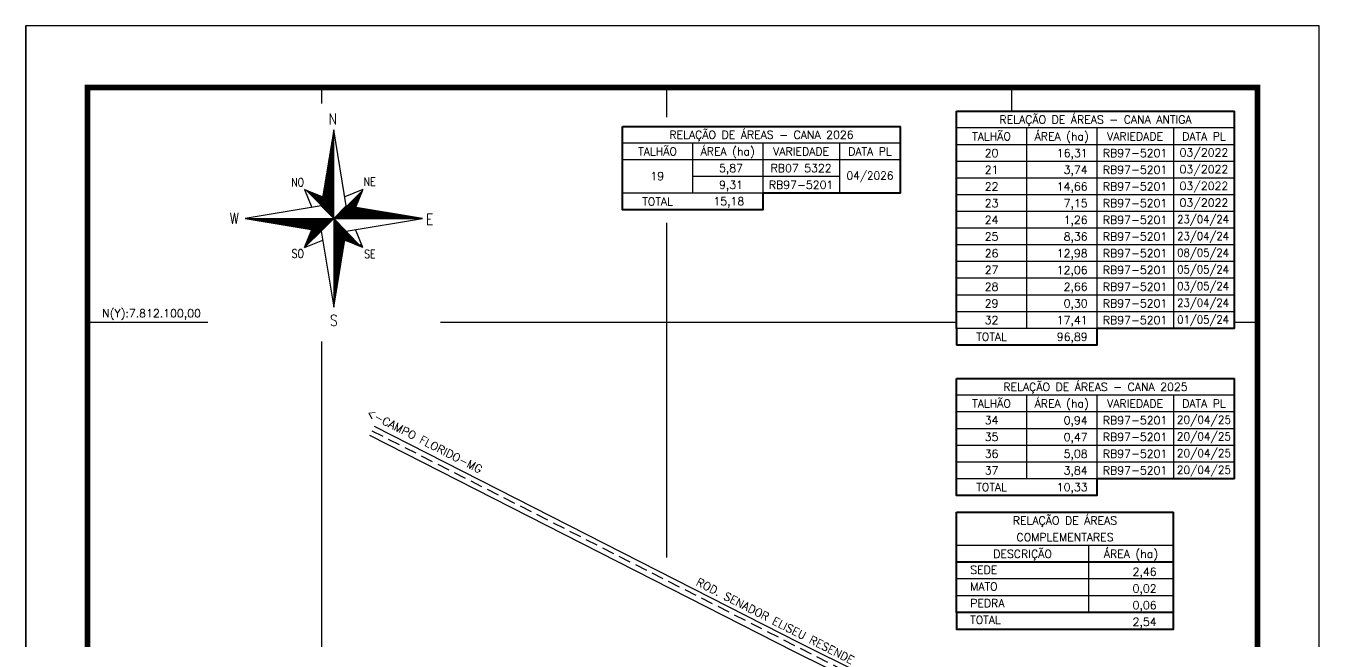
# Model space of a CAD drawing. Header units: millimetres. Extents: x 753899 to 756524, y 7808989 to 7812702.
# Drawn here: x 753899 to 756524, y 7811452 to 7812702 of the extents above; entities that cross this region are included whole.
import ezdxf
from ezdxf.enums import TextEntityAlignment as Align

# ---------------------------------------------------------------- set-up
doc = ezdxf.new("R2010")
doc.units = ezdxf.units.MM
for name, pattern in [('CONTINUO', [0]), ('DASHED', [0.75, 0.5, -0.25]), ('LIN0', [0])]:
    doc.linetypes.add(name, pattern=pattern)
for name, color, linetype in [('MALHA', 8, 'LIN0'), ('MARGEM', 7, 'CONTINUO'), ('QUADRO_DE_AREAS_CANA_2026', 7, 'Continuous'), ('QUADRO_DE_AREAS_CANA_ANTIGA', 7, 'Continuous'), ('QUADRO_DE_AREAS_COMPLEMENTARES', 7, 'Continuous'), ('RODOVIA', 1, 'Continuous'), ('SETA_NORTE', 3, 'Continuous'), ('TEXTO', 7, 'Continuous')]:
    doc.layers.add(name, color=color, linetype=linetype)
doc.styles.add('ROMANS', font='romans', dxfattribs={"width": 0.75})
doc.styles.add('SIMPLEX', font='simplex', dxfattribs={"height": 0.2})

# ---------------------------------------------------------------- blocks, each defined once
blk = doc.blocks.new('A$C309442C0')
at = {"layer": 'SETA_NORTE', "linetype": 'Continuous'}
h = blk.add_hatch(dxfattribs=at)
h.set_pattern_fill('ANSI31', color=256, scale=0.1375, angle=-90, style=0)
h.set_pattern_definition([(315, (-215853.3434, 13873.16845), (0.3086963042, 0.3086963042), [])])
h.paths.add_polyline_path([(73.5, 97.4), (74.7, 104.9), (60, 110.8)])
h = blk.add_hatch(dxfattribs=at)
h.set_pattern_fill('ANSI31', color=256, scale=0.1375, angle=180, style=0)
h.set_pattern_definition([(225, (13869.59828, 216024.21475), (0.3086963042, -0.3086963042), [])])
h.paths.add_polyline_path([(93.8, 97.4), (101.4, 96.2), (107.3, 110.8)])
h = blk.add_hatch(dxfattribs=at)
h.set_pattern_fill('ANSI31', color=256, scale=0.1375, style=0)
h.set_pattern_definition([(45, (-13702.2971, -215849.77324), (-0.3086963042, 0.3086963042), [])])
h.paths.add_polyline_path([(73.5, 77), (65.9, 78.3), (60, 63.6)])
h = blk.add_hatch(dxfattribs=at)
h.set_pattern_fill('ANSI31', color=256, scale=0.1375, angle=90, style=0)
h.set_pattern_definition([(135, (216020.6446, -13698.72693), (-0.3086963042, -0.3086963042), [])])
h.paths.add_polyline_path([(93.8, 77), (92.6, 69.5), (107.3, 63.6)])
for p, q in [((83.4, 157.5), (83.7, 157.8)), ((83.5, 158.3), (83.7, 158.4)), ((83.6, 159), (83.7, 159.1)), ((81.3, 145.3), (83.7, 147.6)), ((81.5, 146.1), (83.7, 148.2)), ((81.6, 146.8), (83.7, 148.9)), ((81.7, 147.6), (83.7, 149.5)), ((81.8, 148.3), (83.7, 150.1)), ((82, 149.1), (83.7, 150.8)), ((82.1, 149.9), (83.7, 151.4)), ((82.2, 150.6), (83.7, 152.1)), ((82.3, 151.4), (83.7, 152.7)), ((82.5, 152.2), (83.7, 153.3)), ((82.6, 152.9), (83.7, 154)), ((82.7, 153.7), (83.7, 154.6)), ((82.9, 154.4), (83.7, 155.2)), ((83, 155.2), (83.7, 155.9)), ((83.1, 156), (83.7, 156.5)), ((83.2, 156.7), (83.7, 157.2)), ((79.2, 132.3), (83.7, 136.8)), ((79.3, 133.1), (83.7, 137.4)), ((79.5, 133.8), (83.7, 138)), ((79.6, 134.6), (83.7, 138.7)), ((79.7, 135.4), (83.7, 139.3)), ((79.8, 136.1), (83.7, 140)), ((80, 136.9), (83.7, 140.6)), ((80.1, 137.7), (83.7, 141.2)), ((80.2, 138.4), (83.7, 141.9)), ((80.3, 139.2), (83.7, 142.5)), ((80.5, 139.9), (83.7, 143.1)), ((80.6, 140.7), (83.7, 143.8)), ((80.7, 141.5), (83.7, 144.4)), ((80.8, 142.2), (83.7, 145)), ((81, 143), (83.7, 145.7)), ((81.1, 143.8), (83.7, 146.3)), ((81.2, 144.5), (83.7, 147)), ((77.2, 120.1), (83.7, 126.6)), ((77.3, 120.9), (83.7, 127.2)), ((77.4, 121.6), (83.7, 127.8)), ((77.6, 122.4), (83.7, 128.5)), ((77.7, 123.2), (83.7, 129.1)), ((77.8, 123.9), (83.7, 129.8)), ((78, 124.7), (83.7, 130.4)), ((78.1, 125.5), (83.7, 131)), ((78.2, 126.2), (83.7, 131.7)), ((78.3, 127), (83.7, 132.3)), ((78.5, 127.7), (83.7, 132.9)), ((78.6, 128.5), (83.7, 133.6)), ((78.7, 129.3), (83.7, 134.2)), ((78.8, 130), (83.7, 134.9)), ((79, 130.8), (83.7, 135.5)), ((79.1, 131.6), (83.7, 136.1)), ((75.1, 107.2), (83.7, 115.7)), ((75.2, 107.9), (83.7, 116.4)), ((75.3, 108.7), (83.7, 117)), ((75.4, 109.4), (83.7, 117.7)), ((75.6, 110.2), (83.7, 118.3)), ((75.7, 111), (83.7, 118.9)), ((75.8, 111.7), (83.7, 119.6)), ((75.9, 112.5), (83.7, 120.2)), ((76.1, 113.3), (83.7, 120.8)), ((76.2, 114), (83.7, 121.5)), ((76.3, 114.8), (83.7, 122.1)), ((76.4, 115.5), (83.7, 122.8)), ((76.6, 116.3), (83.7, 123.4)), ((76.7, 117.1), (83.7, 124)), ((76.8, 117.8), (83.7, 124.7)), ((76.9, 118.6), (83.7, 125.3)), ((77.1, 119.4), (83.7, 125.9)), ((60, 110.8), (74.7, 104.9)), ((60, 110.8), (65.9, 96.2)), ((73.5, 97.3), (83.7, 107.5)), ((73.6, 98), (83.7, 108.1)), ((73.7, 98.8), (83.7, 108.7)), ((73.8, 99.5), (83.7, 109.4)), ((73.8, 97), (83.7, 106.8)), ((73.9, 100.3), (83.7, 110)), ((74.1, 101.1), (83.7, 110.6)), ((74.2, 101.8), (83.7, 111.3)), ((74.2, 96.7), (83.7, 106.2)), ((74.3, 102.6), (83.7, 111.9)), ((74.4, 103.3), (83.7, 112.6)), ((74.5, 96.4), (83.7, 105.6)), ((74.6, 104.1), (83.7, 113.2)), ((74.7, 104.9), (83.7, 113.8)), ((74.8, 105.6), (83.7, 114.5)), ((74.9, 106.4), (83.7, 115.1)), ((107.3, 110.8), (92.6, 104.9)), ((107.3, 110.8), (101.4, 96.2)), ((74.8, 96.1), (83.7, 104.9)), ((75.1, 95.7), (83.7, 104.3)), ((75.4, 95.4), (83.7, 103.6)), ((75.8, 95.1), (83.7, 103)), ((76.1, 94.8), (83.7, 102.4)), ((76.4, 94.5), (83.7, 101.7)), ((76.7, 94.2), (83.7, 101.1)), ((77, 93.8), (83.7, 100.5)), ((77.4, 93.5), (83.7, 99.8)), ((77.7, 93.2), (83.7, 99.2)), ((78, 92.9), (83.7, 98.5)), ((78.3, 92.6), (83.7, 97.9)), ((78.6, 92.2), (83.7, 97.3)), ((78.9, 91.9), (83.7, 96.6)), ((79.3, 91.6), (83.7, 96)), ((79.6, 91.3), (83.7, 95.4)), ((79.9, 91), (83.7, 94.7)), ((83.8, 87.2), (94, 97.4)), ((84.4, 87.2), (94.5, 97.3)), ((85.1, 87.2), (95.1, 97.2)), ((85.7, 87.2), (95.6, 97.1)), ((86.3, 87.2), (96.2, 97)), ((87, 87.2), (96.7, 96.9)), ((87.6, 87.2), (97.2, 96.9)), ((88.3, 87.2), (97.8, 96.8)), ((88.9, 87.2), (98.3, 96.7)), ((89.5, 87.2), (98.9, 96.6)), ((90.2, 87.2), (99.4, 96.5)), ((90.8, 87.2), (100, 96.4)), ((91.4, 87.2), (100.5, 96.3)), ((92.1, 87.2), (101.1, 96.2)), ((92.7, 87.2), (101.6, 96.1)), ((93.4, 87.2), (102.2, 96)), ((94, 87.2), (102.7, 96)), ((94.6, 87.2), (103.3, 95.9)), ((95.3, 87.2), (103.8, 95.8)), ((95.9, 87.2), (104.4, 95.7)), ((96.5, 87.2), (104.9, 95.6)), ((97.2, 87.2), (105.5, 95.5)), ((97.8, 87.2), (106, 95.4)), ((98.4, 87.2), (106.5, 95.3)), ((99.1, 87.2), (107.1, 95.2)), ((99.7, 87.2), (107.6, 95.1)), ((100.4, 87.2), (108.2, 95.1)), ((101, 87.2), (108.7, 95)), ((101.6, 87.2), (109.3, 94.9)), ((102.3, 87.2), (109.8, 94.8)), ((102.9, 87.2), (110.4, 94.7)), ((103.5, 87.2), (110.9, 94.6)), ((104.2, 87.2), (111.5, 94.5)), ((11.8, 87.2), (11.8, 87.2)), ((12.3, 87.1), (12.4, 87.2)), ((12.9, 87), (13.1, 87.2)), ((13.4, 86.9), (13.7, 87.2)), ((14, 86.8), (14.4, 87.2)), ((14.5, 86.7), (15, 87.2)), ((15.1, 86.6), (15.6, 87.2)), ((15.6, 86.6), (16.3, 87.2)), ((16.2, 86.5), (16.9, 87.2)), ((16.7, 86.4), (17.5, 87.2)), ((17.2, 86.3), (18.2, 87.2)), ((17.8, 86.2), (18.8, 87.2)), ((18.3, 86.1), (19.5, 87.2)), ((18.9, 86), (20.1, 87.2)), ((19.4, 85.9), (20.7, 87.2)), ((20, 85.8), (21.4, 87.2)), ((20.5, 85.7), (22, 87.2)), ((21.1, 85.7), (22.6, 87.2)), ((21.6, 85.6), (23.3, 87.2)), ((22.2, 85.5), (23.9, 87.2)), ((22.7, 85.4), (24.6, 87.2)), ((23.3, 85.3), (25.2, 87.2)), ((23.8, 85.2), (25.8, 87.2)), ((24.4, 85.1), (26.5, 87.2)), ((24.9, 85), (27.1, 87.2)), ((25.5, 84.9), (27.7, 87.2)), ((26, 84.8), (28.4, 87.2)), ((26.5, 84.8), (29, 87.2)), ((27.1, 84.7), (29.6, 87.2)), ((27.6, 84.6), (30.3, 87.2)), ((28.2, 84.5), (30.9, 87.2)), ((28.7, 84.4), (31.6, 87.2)), ((29.3, 84.3), (32.2, 87.2)), ((29.8, 84.2), (32.8, 87.2)), ((30.4, 84.1), (33.5, 87.2)), ((30.9, 84), (34.1, 87.2)), ((31.5, 83.9), (34.7, 87.2)), ((32, 83.9), (35.4, 87.2)), ((32.6, 83.8), (36, 87.2)), ((33.1, 83.7), (36.7, 87.2)), ((33.7, 83.6), (37.3, 87.2)), ((34.2, 83.5), (37.9, 87.2)), ((34.7, 83.4), (38.6, 87.2)), ((35.3, 83.3), (39.2, 87.2)), ((35.8, 83.2), (39.8, 87.2)), ((36.4, 83.1), (40.5, 87.2)), ((36.9, 83), (41.1, 87.2)), ((37.5, 83), (41.8, 87.2)), ((38, 82.9), (42.4, 87.2)), ((38.6, 82.8), (43, 87.2)), ((39.1, 82.7), (43.7, 87.2)), ((39.7, 82.6), (44.3, 87.2)), ((40.2, 82.5), (44.9, 87.2)), ((40.8, 82.4), (45.6, 87.2)), ((41.3, 82.3), (46.2, 87.2)), ((41.9, 82.2), (46.8, 87.2)), ((42.4, 82.1), (47.5, 87.2)), ((43, 82.1), (48.1, 87.2)), ((43.5, 82), (48.8, 87.2)), ((44, 81.9), (49.4, 87.2)), ((44.6, 81.8), (50, 87.2)), ((45.1, 81.7), (50.7, 87.2)), ((45.7, 81.6), (51.3, 87.2)), ((46.2, 81.5), (51.9, 87.2)), ((46.8, 81.4), (52.6, 87.2)), ((47.3, 81.3), (53.2, 87.2)), ((47.9, 81.2), (53.9, 87.2)), ((48.4, 81.2), (54.5, 87.2)), ((49, 81.1), (55.1, 87.2)), ((49.5, 81), (55.8, 87.2)), ((50.1, 80.9), (56.4, 87.2)), ((50.6, 80.8), (57, 87.2)), ((51.2, 80.7), (57.7, 87.2)), ((51.7, 80.6), (58.3, 87.2)), ((52.3, 80.5), (59, 87.2)), ((52.8, 80.4), (59.6, 87.2)), ((53.3, 80.3), (60.2, 87.2)), ((53.9, 80.3), (60.9, 87.2)), ((54.4, 80.2), (61.5, 87.2)), ((55, 80.1), (62.1, 87.2)), ((55.5, 80), (62.8, 87.2)), ((56.1, 79.9), (63.4, 87.2)), ((56.6, 79.8), (64, 87.2)), ((57.2, 79.7), (64.7, 87.2)), ((57.7, 79.6), (65.3, 87.2)), ((58.3, 79.5), (66, 87.2)), ((58.8, 79.4), (66.6, 87.2)), ((59.4, 79.4), (67.2, 87.2)), ((59.9, 79.3), (67.9, 87.2)), ((83.7, 87.2), (60, 63.6)), ((60.5, 79.2), (68.5, 87.2)), ((61, 79.1), (69.1, 87.2)), ((61.5, 79), (69.8, 87.2)), ((62.1, 78.9), (70.4, 87.2)), ((62.6, 78.8), (71.1, 87.2)), ((63.2, 78.7), (71.7, 87.2)), ((63.7, 78.6), (72.3, 87.2)), ((64.3, 78.5), (73, 87.2)), ((64.8, 78.4), (73.6, 87.2)), ((65.4, 78.4), (74.2, 87.2)), ((65.9, 78.3), (74.9, 87.2)), ((66.5, 78.2), (75.5, 87.2)), ((67, 78.1), (76.2, 87.2)), ((67.6, 78), (76.8, 87.2)), ((68.1, 77.9), (77.4, 87.2)), ((68.7, 77.8), (78.1, 87.2)), ((69.2, 77.7), (78.7, 87.2)), ((69.8, 77.6), (79.3, 87.2)), ((70.3, 77.5), (80, 87.2)), ((70.8, 77.5), (80.6, 87.2)), ((71.4, 77.4), (81.2, 87.2)), ((71.9, 77.3), (81.9, 87.2)), ((72.5, 77.2), (82.5, 87.2)), ((73, 77.1), (83.2, 87.2)), ((80.2, 90.7), (83.7, 94.1)), ((80.5, 90.3), (83.7, 93.4)), ((80.9, 90), (83.7, 92.8)), ((81.2, 89.7), (83.7, 92.2)), ((81.5, 89.4), (83.7, 91.5)), ((81.8, 89.1), (83.7, 90.9)), ((82.1, 88.7), (83.7, 90.3)), ((82.4, 88.4), (83.7, 89.6)), ((82.8, 88.1), (83.7, 89)), ((83.1, 87.8), (83.7, 88.4)), ((83.4, 87.5), (83.7, 87.7)), ((83.7, 87.1), (83.7, 87.1)), ((83.7, 86.4), (84, 86.8)), ((83.7, 85.8), (84.4, 86.5)), ((83.7, 85.2), (84.7, 86.2)), ((83.7, 84.5), (85, 85.9)), ((83.7, 83.9), (85.3, 85.6)), ((83.7, 83.3), (85.6, 85.2)), ((83.7, 82.6), (86, 84.9)), ((83.7, 82), (86.3, 84.6)), ((83.7, 81.3), (86.6, 84.3)), ((104.8, 87.2), (112, 94.4)), ((105.5, 87.2), (112.6, 94.3)), ((106.1, 87.2), (113.1, 94.2)), ((106.7, 87.2), (113.7, 94.1)), ((107.4, 87.2), (114.2, 94.1)), ((108, 87.2), (114.8, 94)), ((108.6, 87.2), (115.3, 93.9)), ((109.3, 87.2), (115.8, 93.8)), ((109.9, 87.2), (116.4, 93.7)), ((110.6, 87.2), (116.9, 93.6)), ((111.2, 87.2), (117.5, 93.5)), ((111.8, 87.2), (118, 93.4)), ((112.5, 87.2), (118.6, 93.3)), ((113.1, 87.2), (119.1, 93.2)), ((113.7, 87.2), (119.7, 93.2)), ((114.4, 87.2), (120.2, 93.1)), ((115, 87.2), (120.8, 93)), ((115.6, 87.2), (121.3, 92.9)), ((116.3, 87.2), (121.9, 92.8)), ((116.9, 87.2), (122.4, 92.7)), ((117.6, 87.2), (123, 92.6)), ((118.2, 87.2), (123.5, 92.5)), ((118.8, 87.2), (124, 92.4)), ((119.5, 87.2), (124.6, 92.3)), ((120.1, 87.2), (125.1, 92.3)), ((120.7, 87.2), (125.7, 92.2)), ((121.4, 87.2), (126.2, 92.1)), ((122, 87.2), (126.8, 92)), ((122.7, 87.2), (127.3, 91.9)), ((123.3, 87.2), (127.9, 91.8)), ((123.9, 87.2), (128.4, 91.7)), ((124.6, 87.2), (129, 91.6)), ((125.2, 87.2), (129.5, 91.5)), ((125.8, 87.2), (130.1, 91.4)), ((126.5, 87.2), (130.6, 91.4)), ((127.1, 87.2), (131.2, 91.3)), ((127.8, 87.2), (131.7, 91.2)), ((128.4, 87.2), (132.3, 91.1)), ((129, 87.2), (132.8, 91)), ((129.7, 87.2), (133.3, 90.9)), ((130.3, 87.2), (133.9, 90.8)), ((130.9, 87.2), (134.4, 90.7)), ((131.6, 87.2), (135, 90.6)), ((132.2, 87.2), (135.5, 90.5)), ((132.8, 87.2), (136.1, 90.5)), ((133.5, 87.2), (136.6, 90.4)), ((134.1, 87.2), (137.2, 90.3)), ((134.8, 87.2), (137.7, 90.2)), ((135.4, 87.2), (138.3, 90.1)), ((136, 87.2), (138.8, 90)), ((136.7, 87.2), (139.4, 89.9)), ((137.3, 87.2), (139.9, 89.8)), ((137.9, 87.2), (140.5, 89.7)), ((138.6, 87.2), (141, 89.6)), ((139.2, 87.2), (141.6, 89.6)), ((139.9, 87.2), (142.1, 89.5)), ((140.5, 87.2), (142.6, 89.4)), ((141.1, 87.2), (143.2, 89.3)), ((141.8, 87.2), (143.7, 89.2)), ((142.4, 87.2), (144.3, 89.1)), ((143, 87.2), (144.8, 89)), ((143.7, 87.2), (145.4, 88.9)), ((144.3, 87.2), (145.9, 88.8)), ((144.9, 87.2), (146.5, 88.7)), ((145.6, 87.2), (147, 88.7)), ((146.2, 87.2), (147.6, 88.6)), ((146.9, 87.2), (148.1, 88.5)), ((147.5, 87.2), (148.7, 88.4)), ((148.1, 87.2), (149.2, 88.3)), ((148.8, 87.2), (149.8, 88.2)), ((149.4, 87.2), (150.3, 88.1)), ((150, 87.2), (150.8, 88)), ((150.7, 87.2), (151.4, 87.9)), ((151.3, 87.2), (151.9, 87.8)), ((152, 87.2), (152.5, 87.8)), ((152.6, 87.2), (153, 87.7)), ((153.2, 87.2), (153.6, 87.6)), ((153.9, 87.2), (154.1, 87.5)), ((154.5, 87.2), (154.7, 87.4)), ((155.1, 87.2), (155.2, 87.3)), ((60, 63.6), (65.9, 78.3)), ((83.7, 80.7), (86.9, 84)), ((83.7, 80.1), (87.2, 83.6)), ((83.7, 79.4), (87.5, 83.3)), ((83.7, 78.8), (87.9, 83)), ((83.7, 78.2), (88.2, 82.7)), ((83.7, 77.5), (88.5, 82.4)), ((83.7, 76.9), (88.8, 82.1)), ((83.7, 76.2), (89.1, 81.7)), ((83.7, 75.6), (89.5, 81.4)), ((83.7, 75), (89.8, 81.1)), ((83.7, 74.3), (90.1, 80.8)), ((83.7, 73.7), (90.4, 80.5)), ((83.7, 73.1), (90.7, 80.1)), ((83.7, 72.4), (91, 79.8)), ((83.7, 71.8), (91.4, 79.5)), ((83.7, 71.2), (91.7, 79.2)), ((83.7, 70.5), (92, 78.9)), ((83.7, 69.9), (92.3, 78.5)), ((83.7, 69.2), (92.6, 78.2)), ((83.7, 68.6), (93, 77.9)), ((83.7, 68), (93.3, 77.6)), ((83.7, 67.3), (93.6, 77.3)), ((83.7, 66.7), (93.8, 76.9)), ((83.7, 66.1), (93.7, 76.1)), ((83.7, 65.4), (93.6, 75.3)), ((83.7, 64.8), (93.4, 74.6)), ((83.7, 64.1), (93.3, 73.8)), ((107.3, 63.6), (101.4, 78.3)), ((60, 63.6), (74.7, 69.5)), ((83.7, 63.5), (93.2, 73)), ((83.7, 62.9), (93.1, 72.3)), ((83.7, 62.2), (92.9, 71.5)), ((83.7, 61.6), (92.8, 70.8)), ((83.7, 61), (92.7, 70)), ((83.7, 60.3), (92.6, 69.2)), ((83.7, 59.7), (92.4, 68.5)), ((83.7, 59), (92.3, 67.7)), ((83.7, 58.4), (92.2, 66.9)), ((83.7, 57.8), (92.1, 66.2)), ((83.7, 57.1), (91.9, 65.4)), ((83.7, 56.5), (91.8, 64.7)), ((83.7, 55.9), (91.7, 63.9)), ((83.7, 55.2), (91.6, 63.1)), ((107.3, 63.6), (92.6, 69.5)), ((83.7, 54.6), (91.4, 62.4)), ((83.7, 54), (91.3, 61.6)), ((83.7, 53.3), (91.2, 60.8)), ((83.7, 52.7), (91.1, 60.1)), ((83.7, 52), (90.9, 59.3)), ((83.7, 51.4), (90.8, 58.6)), ((83.7, 50.8), (90.7, 57.8)), ((83.7, 50.1), (90.5, 57)), ((83.7, 49.5), (90.4, 56.3)), ((83.7, 48.9), (90.3, 55.5)), ((83.7, 48.2), (90.2, 54.7)), ((83.7, 47.6), (90, 54)), ((83.7, 46.9), (89.9, 53.2)), ((83.7, 46.3), (89.8, 52.5)), ((83.7, 45.7), (89.7, 51.7)), ((83.7, 45), (89.5, 50.9)), ((83.7, 44.4), (89.4, 50.2)), ((83.7, 43.8), (89.3, 49.4)), ((83.7, 43.1), (89.2, 48.6)), ((83.7, 42.5), (89, 47.9)), ((83.7, 41.8), (88.9, 47.1)), ((83.7, 41.2), (88.8, 46.3)), ((83.7, 40.6), (88.7, 45.6)), ((83.7, 39.9), (88.5, 44.8)), ((83.7, 39.3), (88.4, 44.1)), ((83.7, 38.7), (88.3, 43.3)), ((83.7, 38), (88.2, 42.5)), ((83.7, 37.4), (88, 41.8)), ((83.7, 36.8), (87.9, 41)), ((83.7, 36.1), (87.8, 40.2)), ((83.7, 35.5), (87.7, 39.5)), ((83.7, 34.8), (87.5, 38.7)), ((83.7, 34.2), (87.4, 38)), ((83.7, 33.6), (87.3, 37.2)), ((83.7, 32.9), (87.2, 36.4)), ((83.7, 32.3), (87, 35.7)), ((83.7, 31.7), (86.9, 34.9)), ((83.7, 31), (86.8, 34.1)), ((83.7, 30.4), (86.7, 33.4)), ((83.7, 29.7), (86.5, 32.6)), ((83.7, 29.1), (86.4, 31.9)), ((83.7, 28.5), (86.3, 31.1)), ((83.7, 27.8), (86.2, 30.3)), ((83.7, 27.2), (86, 29.6)), ((83.7, 26.6), (85.9, 28.8)), ((83.7, 25.9), (85.8, 28)), ((83.7, 25.3), (85.6, 27.3)), ((83.7, 24.6), (85.5, 26.5)), ((83.7, 24), (85.4, 25.8)), ((83.7, 23.4), (85.3, 25)), ((83.7, 22.7), (85.1, 24.2)), ((83.7, 22.1), (85, 23.5)), ((83.7, 21.5), (84.9, 22.7)), ((83.7, 20.8), (84.8, 21.9)), ((83.7, 20.2), (84.6, 21.2)), ((83.7, 19.6), (84.5, 20.4)), ((83.7, 18.9), (84.4, 19.7)), ((83.7, 18.3), (84.3, 18.9)), ((83.7, 17.6), (84.1, 18.1)), ((83.7, 17), (84, 17.4)), ((83.7, 16.4), (83.9, 16.6)), ((83.7, 15.7), (83.8, 15.8))]:
    blk.add_line(p, q, dxfattribs=at)
blk.add_lwpolyline([(93.8, 77), (155.7, 87.2), (93.8, 97.4), (83.7, 159.3), (73.5, 97.4), (11.6, 87.2), (73.5, 77), (83.7, 15.1)], close=True, dxfattribs=at)
for points in [[(83.7, 87.2), (83.7, 159.3)], [(83.7, 87.2), (73.5, 97.4)], [(83.7, 87.2), (93.8, 97.4)], [(11.6, 87.2), (155.7, 87.2)], [(83.7, 87.2), (73.5, 77)], [(83.7, 87.2), (93.8, 77)], [(83.7, 87.2), (83.7, 15.1)]]:
    blk.add_lwpolyline(points, dxfattribs=at)
at = {"layer": 'SETA_NORTE', "color": 7, "lineweight": 30, "style": 'ROMANS', "width": 0.8}
for s, height, p in [('N ', 8.94, (79.5, 163.6)), ('NO', 6.88, (49.1, 113.2)), ('NE', 6.87, (108, 113.7)), ('W', 8.94, (-0.7, 82.9)), ('E', 8.94, (158.6, 82.1)), ('SO', 6.88, (49.5, 55.3)), ('SE', 6.87, (108.3, 55)), ('S', 8.94, (80.6, 0))]:
    blk.add_text(s, height=height, dxfattribs=at).set_placement(p)

msp = doc.modelspace()

# ---------------------------------------------------------------- linework, layer by layer
at = {"layer": 'MALHA', "elevation": 607.1}
for points in [[(754500, 7812544.3), (754500, 7812576.8)], [(755200, 7812516.4), (755200, 7812576.8)], [(755900, 7812528.3), (755900, 7812576.8)], [(755200, 7811621.8), (755200, 7812302)], [(754024.1, 7812100), (754268.7, 7812100)], [(754740.5, 7812100), (755788.1, 7812100)], [(756352.3, 7812100), (756399.1, 7812100)], [(754500, 7811334.3), (754500, 7812061)]]:
    msp.add_lwpolyline(points, dxfattribs=at)
at = {"layer": 'MARGEM', "color": 174, "linetype": 'LIN0'}
msp.add_line((753899.1, 7808989.3, 607.1), (753899.1, 7812701.8, 607.1), dxfattribs=at)
at = {"layer": 'MARGEM', "color": 174, "linetype": 'LIN0', "elevation": 607.1, "flags": 128}
msp.add_lwpolyline([(756524.1, 7808989.3), (756524.1, 7812701.8), (753899.1, 7812701.8), (753899.1, 7808989.3)], close=True, dxfattribs=at)
at = {"layer": 'MARGEM', "color": 174, "linetype": 'LIN0', "const_width": 11.4, "elevation": 607.1, "flags": 128}
msp.add_lwpolyline([(756399.1, 7809407.3), (756399.1, 7812576.8), (754024.1, 7812576.8), (754024.1, 7809407.3)], close=True, dxfattribs=at)
at = {"layer": 'QUADRO_DE_AREAS_CANA_2026', "color": 174, "linetype": 'ByBlock', "lineweight": 40}
for p, q in [((755110.1, 7812361.9), (755110.1, 7812497.6)), ((755110.1, 7812497.6), (755674.3, 7812497.6)), ((755674.3, 7812361.9), (755674.3, 7812497.6))]:
    msp.add_line(p, q, dxfattribs=at)
at = {"layer": 'QUADRO_DE_AREAS_CANA_2026', "linetype": 'Continuous'}
for p, q in [((755674.3, 7812463.7), (755110.1, 7812463.7)), ((755252.4, 7812463.7), (755252.4, 7812361.9)), ((755394.7, 7812463.7), (755394.7, 7812361.9)), ((755550.4, 7812463.7), (755550.4, 7812361.9)), ((755674.3, 7812429.7), (755110.1, 7812429.7)), ((755550.4, 7812395.8), (755252.4, 7812395.8)), ((755394.7, 7812361.9), (755110.1, 7812361.9))]:
    msp.add_line(p, q, dxfattribs=at)
at = {"layer": 'QUADRO_DE_AREAS_CANA_2026', "color": 174, "linetype": 'ByBlock', "lineweight": 40}
msp.add_lwpolyline([(755674.3, 7812361.9), (755394.7, 7812361.9), (755394.7, 7812328), (755110.1, 7812328), (755110.1, 7812361.9)], dxfattribs=at)
at = {"layer": 'QUADRO_DE_AREAS_CANA_ANTIGA', "color": 174, "linetype": 'ByBlock', "lineweight": 40}
for p, q in [((755788.1, 7812528.3), (756352.3, 7812528.3)), ((755788.1, 7812460.5), (755788.1, 7812528.3)), ((756352.3, 7812460.5), (756352.3, 7812528.3)), ((755788.1, 7812087.3), (755788.1, 7812460.5)), ((756352.3, 7812087.3), (756352.3, 7812460.5)), ((755788.1, 7812087.3), (755788.1, 7812053.3)), ((755788.1, 7811781.9), (755788.1, 7811985.5)), ((755788.1, 7811985.5), (756352.3, 7811985.5)), ((756352.3, 7811781.9), (756352.3, 7811985.5))]:
    msp.add_line(p, q, dxfattribs=at)
at = {"layer": 'QUADRO_DE_AREAS_CANA_ANTIGA', "linetype": 'Continuous'}
for p, q in [((756352.3, 7812494.4), (755788.1, 7812494.4)), ((755930.4, 7812494.4), (755930.4, 7812460.5)), ((756072.7, 7812494.4), (756072.7, 7812460.5)), ((756228.4, 7812494.4), (756228.4, 7812460.5)), ((756352.3, 7812460.5), (755788.1, 7812460.5)), ((755930.4, 7812460.5), (755930.4, 7812087.3)), ((756072.7, 7812460.5), (756072.7, 7812087.3)), ((756228.4, 7812460.5), (756228.4, 7812087.3)), ((756352.3, 7812426.5), (755788.1, 7812426.5)), ((756352.3, 7812392.6), (755788.1, 7812392.6)), ((756352.3, 7812358.7), (755788.1, 7812358.7)), ((756352.3, 7812324.8), (755788.1, 7812324.8)), ((756352.3, 7812290.8), (755788.1, 7812290.8)), ((756352.3, 7812256.9), (755788.1, 7812256.9)), ((756352.3, 7812223), (755788.1, 7812223)), ((756352.3, 7812189.1), (755788.1, 7812189.1)), ((756352.3, 7812155.1), (755788.1, 7812155.1)), ((756352.3, 7812121.2), (755788.1, 7812121.2)), ((756072.7, 7812087.3), (755788.1, 7812087.3)), ((756352.3, 7811951.6), (755788.1, 7811951.6)), ((755930.4, 7811951.6), (755930.4, 7811781.9)), ((756072.7, 7811951.6), (756072.7, 7811781.9)), ((756228.4, 7811951.6), (756228.4, 7811781.9)), ((756352.3, 7811917.6), (755788.1, 7811917.6)), ((756352.3, 7811883.7), (755788.1, 7811883.7)), ((756352.3, 7811849.8), (755788.1, 7811849.8)), ((756352.3, 7811815.9), (755788.1, 7811815.9)), ((756072.7, 7811781.9), (755788.1, 7811781.9))]:
    msp.add_line(p, q, dxfattribs=at)
at = {"layer": 'QUADRO_DE_AREAS_CANA_ANTIGA', "color": 174, "linetype": 'ByBlock', "lineweight": 40}
for points in [[(756352.3, 7812087.3), (756072.7, 7812087.3), (756072.7, 7812053.3), (755788.1, 7812053.3)], [(756352.3, 7811781.9), (756072.7, 7811781.9), (756072.7, 7811748), (755788.1, 7811748), (755788.1, 7811781.9)]]:
    msp.add_lwpolyline(points, dxfattribs=at)
at = {"layer": 'QUADRO_DE_AREAS_COMPLEMENTARES', "color": 174, "linetype": 'ByBlock', "lineweight": 40}
for p, q in [((755788.1, 7811510.5), (755788.1, 7811714.1)), ((755788.1, 7811714.1), (756228.4, 7811714.1)), ((756228.4, 7811510.5), (756228.4, 7811714.1)), ((756228.4, 7811612.3), (755788.1, 7811612.3))]:
    msp.add_line(p, q, dxfattribs=at)
at = {"layer": 'QUADRO_DE_AREAS_COMPLEMENTARES', "linetype": 'Continuous'}
for p, q in [((756228.4, 7811646.2), (755788.1, 7811646.2)), ((756056.1, 7811646.2), (756056.1, 7811510.5)), ((756228.4, 7811578.4), (755788.1, 7811578.4)), ((756228.4, 7811544.5), (755788.1, 7811544.5))]:
    msp.add_line(p, q, dxfattribs=at)
at = {"layer": 'QUADRO_DE_AREAS_COMPLEMENTARES', "color": 174, "linetype": 'ByBlock', "lineweight": 40}
msp.add_lwpolyline([(756228.4, 7811510.5), (755788.1, 7811510.5), (755788.1, 7811476.6), (756228.4, 7811476.6), (756228.4, 7811510.5)], dxfattribs=at)
at = {"layer": 'RODOVIA', "linetype": 'CONTINUO'}
for points in [[(754596.8, 7811870.7), (755458.5, 7811431.1), (755585.7, 7811368.2), (755691.9, 7811315), (755711.8, 7811305.8), (755722.7, 7811300.8), (755740.6, 7811295), (755756.7, 7811289.6), (755771.5, 7811285.9), (755789.7, 7811281.2), (755808.9, 7811278), (755837, 7811273.3), (755859.9, 7811272.1), (755883.9, 7811271), (755888.3, 7811270.7), (755908.1, 7811272.2), (755938.2, 7811274.8), (755970.9, 7811280), (756007.7, 7811289.6), (756037, 7811299), (756067.2, 7811309.8), (756102, 7811322.5), (756120.7, 7811329.6)], [(754606.1, 7811888.9), (755467.7, 7811449.4), (755594.8, 7811386.6), (755700.8, 7811333.4), (755720.3, 7811324.4), (755730.1, 7811320), (755747, 7811314.5), (755762.5, 7811309.3), (755776.5, 7811305.7), (755794, 7811301.2), (755812.3, 7811298.1), (755839.2, 7811293.7), (755860.9, 7811292.5), (755884.9, 7811291.4), (755888.1, 7811291.2), (755906.5, 7811292.6), (755935.7, 7811295.1), (755966.7, 7811300), (756002, 7811309.2), (756030.5, 7811318.3), (756060.2, 7811329), (756094.9, 7811341.7), (756113.5, 7811348.7)]]:
    msp.add_lwpolyline(points, dxfattribs=at)
at = {"layer": 'RODOVIA', "linetype": 'DASHED', "ltscale": 50}
msp.add_lwpolyline([(754601.3, 7811879.6), (755712.8, 7811314.9)], dxfattribs=at)

# ---------------------------------------------------------------- block references
at = {"layer": 'SETA_NORTE', "linetype": 'ByBlock', "xscale": 2.5, "yscale": 2.5, "zscale": 2.5}
msp.add_blockref('A$C309442C0', (754314.9, 7812092.5, 607.1), dxfattribs=at)

# ---------------------------------------------------------------- texts
at = {"layer": 'MALHA', "style": 'SIMPLEX'}
msp.add_text('N(Y):7.812.100,00', height=16.25, dxfattribs=at).set_placement((754154.1, 7812118), align=Align.MIDDLE_CENTER)
at = {"layer": 'QUADRO_DE_AREAS_CANA_2026', "linetype": 'Continuous', "style": 'SIMPLEX'}
for s, p in [('RELAÇÃO DE ÁREAS - CANA 2026', (755392.2, 7812480.6)), ('TALHÃO', (755181.3, 7812446.7)), ('ÁREA (ha)', (755323.6, 7812446.7)), ('VARIEDADE', (755472.6, 7812446.7)), ('DATA PL', (755612.4, 7812446.7)), ('5,87', (755330.3, 7812412.8)), ('RB07 5322', (755472.6, 7812412.8)), ('19', (755180.6, 7812396.6)), ('9,31', (755330.3, 7812378.9)), ('RB97-5201', (755472.6, 7812378.9)), ('TOTAL', (755181.3, 7812344.9))]:
    msp.add_text(s, height=16.25, dxfattribs=at).set_placement(p, align=Align.MIDDLE_CENTER)
at = {"layer": 'QUADRO_DE_AREAS_CANA_2026', "linetype": 'Continuous', "style": 'SIMPLEX', "width": 0.96}
msp.add_text('04/2026', height=16.25, dxfattribs=at).set_placement((755612.4, 7812397.7), align=Align.MIDDLE_CENTER)
at = {"layer": 'QUADRO_DE_AREAS_CANA_2026', "linetype": 'Continuous', "style": 'SIMPLEX'}
msp.add_text('15,18', height=16.25, dxfattribs=at).set_placement((755357.2, 7812337.4), align=Align.RIGHT)
at = {"layer": 'QUADRO_DE_AREAS_CANA_ANTIGA', "linetype": 'Continuous', "style": 'SIMPLEX'}
for s, p in [('RELAÇÃO DE ÁREAS - CANA ANTIGA', (756070.2, 7812511.4)), ('TALHÃO', (755859.2, 7812477.4)), ('ÁREA (ha)', (756001.6, 7812477.4)), ('VARIEDADE', (756150.5, 7812477.4)), ('DATA PL', (756290.3, 7812477.4)), ('20', (755859.2, 7812443.5)), ('RB97-5201', (756150.5, 7812443.5)), ('03/2022', (756290.3, 7812444.6)), ('03/2022', (756290.3, 7812410.7)), ('21', (755859.2, 7812409.6)), ('RB97-5201', (756150.5, 7812409.6)), ('22', (755859.2, 7812375.6)), ('RB97-5201', (756150.5, 7812375.6)), ('03/2022', (756290.3, 7812376.7)), ('23', (755859.2, 7812341.7)), ('RB97-5201', (756150.5, 7812341.7)), ('03/2022', (756290.3, 7812342.8)), ('24', (755859.2, 7812307.8)), ('RB97-5201', (756150.5, 7812307.8)), ('25', (755859.2, 7812273.9)), ('RB97-5201', (756150.5, 7812273.9)), ('26', (755859.2, 7812239.9)), ('RB97-5201', (756150.5, 7812239.9)), ('27', (755859.2, 7812206)), ('RB97-5201', (756150.5, 7812206)), ('28', (755859.2, 7812172.1)), ('RB97-5201', (756150.5, 7812172.1)), ('29', (755859.2, 7812138.2)), ('RB97-5201', (756150.5, 7812138.2)), ('32', (755859.2, 7812104.2)), ('RB97-5201', (756150.5, 7812104.2)), ('TOTAL', (755859.2, 7812070.3)), ('RELAÇÃO DE ÁREAS - CANA 2025', (756070.2, 7811968.5)), ('ÁREA (ha)', (756001.6, 7811934.6)), ('TALHÃO', (755859.2, 7811934.6)), ('VARIEDADE', (756150.5, 7811934.6)), ('DATA PL', (756290.3, 7811934.6)), ('34', (755859.2, 7811900.7)), ('RB97-5201', (756150.5, 7811900.7)), ('35', (755859.2, 7811866.8)), ('RB97-5201', (756150.5, 7811866.8)), ('36', (755859.2, 7811832.8)), ('RB97-5201', (756150.5, 7811832.8)), ('37', (755859.2, 7811798.9)), ('RB97-5201', (756150.5, 7811798.9)), ('TOTAL', (755859.2, 7811765))]:
    msp.add_text(s, height=16.25, dxfattribs=at).set_placement(p, align=Align.MIDDLE_CENTER)
for s, p in [('16,31', (756054.2, 7812435.3)), ('3,74', (756054.2, 7812401.4)), ('14,66', (756054.2, 7812367.4)), ('7,15', (756054.2, 7812333.5)), ('1,26', (756054.2, 7812299.6)), ('8,36', (756054.2, 7812265.7)), ('12,98', (756054.2, 7812231.7)), ('12,06', (756054.2, 7812197.8)), ('2,66', (756054.2, 7812163.9)), ('0,30', (756054.2, 7812130)), ('17,41', (756054.2, 7812096)), ('96,89', (756054.2, 7812062.1)), ('0,94', (756054.2, 7811892.5)), ('0,47', (756054.2, 7811858.5)), ('5,08', (756054.2, 7811824.6)), ('3,84', (756054.2, 7811790.7)), ('10,33', (756054.2, 7811756.8))]:
    msp.add_text(s, height=16.25, dxfattribs=at).set_placement(p, align=Align.RIGHT)
for s, width, p in [('23/04/24', 0.92, (756288.6, 7812308.9)), ('23/04/24', 0.92, (756288.6, 7812275)), ('08/05/24', 0.92, (756288.6, 7812241)), ('05/05/24', 0.92, (756288.6, 7812207.1)), ('03/05/24', 0.92, (756288.6, 7812173.2)), ('23/04/24', 0.92, (756288.6, 7812139.3)), ('01/05/24', 0.92, (756288.6, 7812105.3)), ('20/04/25', 0.96, (756290.3, 7811901.8)), ('20/04/25', 0.96, (756290.3, 7811867.9)), ('20/04/25', 0.96, (756290.3, 7811833.9)), ('20/04/25', 0.96, (756290.3, 7811800))]:
    msp.add_text(s, height=16.25, dxfattribs=dict(at, width=width)).set_placement(p, align=Align.MIDDLE_CENTER)
at = {"layer": 'QUADRO_DE_AREAS_COMPLEMENTARES', "linetype": 'Continuous', "style": 'SIMPLEX'}
for s, p in [('RELAÇÃO DE ÁREAS', (756008.2, 7811697.1)), ('COMPLEMENTARES', (756008.2, 7811663.2)), ('DESCRIÇÃO', (755922.1, 7811629.3)), ('ÁREA (ha)', (756142.2, 7811629.3))]:
    msp.add_text(s, height=16.25, dxfattribs=at).set_placement(p, align=Align.MIDDLE_CENTER)
for s, p in [('SEDE', (755815.8, 7811597)), ('MATO', (755815.8, 7811563.1)), ('PEDRA', (755815.8, 7811529.2)), ('TOTAL', (755815.8, 7811495.2))]:
    msp.add_text(s, height=16.25, dxfattribs=at).set_placement(p, align=Align.MIDDLE_LEFT)
for s, p in [('2,46', (756194.2, 7811585)), ('0,02', (756194.2, 7811551)), ('0,06', (756194.2, 7811517.1)), ('2,54', (756194.2, 7811483.2))]:
    msp.add_text(s, height=16.25, dxfattribs=at).set_placement(p, align=Align.RIGHT)
at = {"layer": 'TEXTO', "color": 7, "style": 'SIMPLEX'}
for s, rotation, p in [('<-CAMPO FLORIDO-MG', 332.9726, (754589.3, 7811910.2, -1127.4)), ('ROD. SENADOR ELISEU RESENDE', 332.9458, (755257.9, 7811566.7))]:
    msp.add_text(s, height=16.25, rotation=rotation, dxfattribs=at).set_placement(p)

doc.saveas('drawing.dxf')
